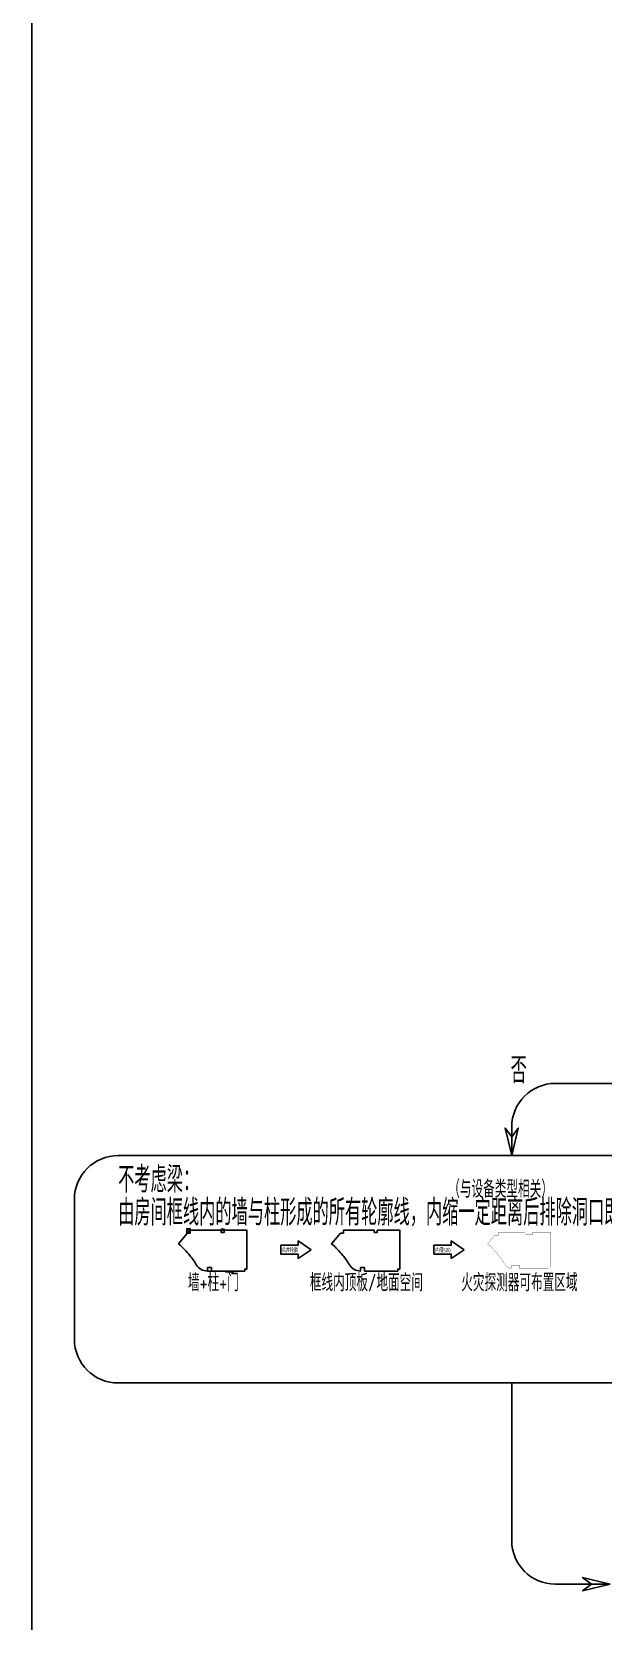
# Model space of a CAD drawing. Header units: millimetres. Extents: x -77018 to 517482, y 243785 to 1580285.
# Drawn here: x -77018 to 53659, y 856313 to 1219743 of the extents above; entities that cross this region are included whole.
import ezdxf
from ezdxf.enums import TextEntityAlignment as Align

# ---------------------------------------------------------------- set-up
doc = ezdxf.new("R2010")
doc.units = ezdxf.units.MM
doc.header["$LTSCALE"] = 1000
for name, color, linetype in [('C-SHET-SHET', 144, 'Continuous'), ('E-UNIV-DIAG', 2, 'Continuous'), ('E-UNIV-NOTE', 6, 'Continuous'), ('可布置区域（吸顶）', 3, 'Continuous'), ('房间框线', 30, 'Continuous'), ('门窗框线', 114, 'Continuous')]:
    doc.layers.add(name, color=color, linetype=linetype)
doc.layers.add('柱子', color=7, linetype='Continuous', plot=False)
doc.styles.add('TH-STYLE3', font='tssdeng.shx', dxfattribs={"width": 0.65, "bigfont": 'tssdchn.shx'})

msp = doc.modelspace()

# ---------------------------------------------------------------- linework, layer by layer
at = {"layer": 'C-SHET-SHET'}
msp.add_lwpolyline([(-77018, 1580284.8), (517482, 1580284.8), (517482, 243784.8), (-77018, 243784.8)], close=True, dxfattribs=at)
at = {"layer": 'E-UNIV-DIAG'}
for points in [[(135232, 979284.8), (42732, 979284.8, 0.41421356), (32732, 969284.8), (32732, 962784.8)], [(55232, 864784.8), (42732, 864784.8, -0.41421356), (32732, 874784.8), (32732, 910784.8)]]:
    msp.add_lwpolyline(points, format="xyb", dxfattribs=at)
for points in [[(32732, 962784.8), (34232, 969061), (32732, 967061), (31232, 969061), (32732, 962784.8)], [(55232, 864784.8), (48955.8, 866284.8), (50955.8, 864784.8), (48955.8, 863284.8), (55232, 864784.8)]]:
    msp.add_lwpolyline(points, dxfattribs=at)
msp.add_lwpolyline([(122732, 910784.8), (-57268, 910784.8, -0.41421356), (-67268, 920784.8), (-67268, 952784.8, -0.41421356), (-57268, 962784.8), (122732, 962784.8, -0.41421356), (132732, 952784.8), (132732, 920784.8, -0.41421356)], format="xyb", close=True, dxfattribs=at)
at = {"layer": 'E-UNIV-NOTE'}
for points in [[(-13105.4, 941268.3), (-16105.4, 943268.3), (-16105.4, 942268.3), (-20074.1, 942268.3), (-20074.1, 940268.3), (-16105.4, 940268.3), (-16105.4, 939268.3), (-13105.4, 941268.3)], [(21894.6, 941268.3), (18894.6, 943268.3), (18894.6, 942268.3), (14925.9, 942268.3), (14925.9, 940268.3), (18894.6, 940268.3), (18894.6, 939268.3), (21894.6, 941268.3)]]:
    msp.add_lwpolyline(points, dxfattribs=at)
at = {"layer": '可布置区域（吸顶）', "const_width": 50}
msp.add_lwpolyline([(41182.2, 936868.3), (34582.2, 936868.3), (34582.2, 937668.3), (32682.2, 937668.3), (32682.2, 936918.3, -0.21071635), (31035, 938083.3, 0.03491174), (29498.3, 940283.7, 0.02370306), (28270.7, 941664.2, 0.0184713), (27246.4, 942637), (28832.2, 944568.3), (29732.2, 944568.3), (29732.2, 945218.3), (35782.2, 945218.3), (35782.2, 944718.4), (37482.2, 944718.4), (37482.2, 945218.3), (41682.2, 945218.3), (41682.2, 937318.3), (41182.2, 937318.3)], format="xyb", close=True, dxfattribs=at)
at = {"layer": '房间框线'}
for points in [[(-40870.5, 945718.3), (-27817.8, 945718.3), (-27817.8, 936818.3), (-28317.8, 936818.3), (-28317.8, 936368.3), (-36821, 936368.3, -0.26355958), (-39393.9, 937826.3, 0.03491174), (-40890.7, 939969.5, 0.02370306), (-42086.8, 941314.6, 0.02495091), (-43450.3, 942576.4)], [(6682.2, 936368.3), (-917.8, 936368.3), (-917.8, 937168.3), (-1817.8, 937168.3), (-1817.8, 936368.3), (-1821, 936368.3, -0.26355958), (-4393.9, 937826.3, 0.03491174), (-5890.7, 939969.5, 0.02370306), (-7086.8, 941314.6, 0.02495091), (-8450.3, 942576.4), (-6404.2, 945068.3), (-5767.8, 945068.3), (-5767.8, 945718.3), (1282.2, 945718.3), (1282.2, 945218.4), (1982.2, 945218.4), (1982.2, 945718.3), (7182.2, 945718.3), (7182.2, 936818.3), (6682.2, 936818.3)]]:
    msp.add_lwpolyline(points, format="xyb", close=True, dxfattribs=at)
at = {"layer": '柱子'}
for points in [[(-40767.8, 945918.3), (-41567.8, 945918.3), (-41567.8, 946068.3), (-40767.8, 946068.3), (-40767.8, 945918.3)], [(-41567.8, 945918.3), (-40767.8, 945918.3), (-40767.8, 945218.3), (-41567.8, 945218.3)], [(-40767.8, 945218.3), (-41567.8, 945218.3), (-41567.8, 945068.3), (-40767.8, 945068.3), (-40767.8, 945218.3)], [(-33717.8, 945918.4), (-33017.8, 945918.4), (-33017.8, 945218.4), (-33717.8, 945218.4)], [(-36817.8, 937168.3), (-35917.8, 937168.3), (-35917.8, 936368.3), (-36817.8, 936368.3)]]:
    msp.add_lwpolyline(points, close=True, dxfattribs=at)
at = {"layer": '门窗框线'}
msp.add_lwpolyline([(-30897.9, 936368.3), (-32697.9, 936368.3), (-32697.9, 936168.3), (-30897.9, 936168.3)], close=True, dxfattribs=at)

# ---------------------------------------------------------------- texts
at = {"layer": 'E-UNIV-NOTE', "style": 'TH-STYLE3', "width": 0.65}
for s, p in [('否', (32486.4, 982284.8)), ('不考虑梁：', (-57268, 957284.8)), ('由房间框线内的墙与柱形成的所有轮廓线，内缩一定距离后排除洞口即为吸顶设备的可布置区域：', (-57268, 949784.8))]:
    msp.add_text(s, height=6000, dxfattribs=at).set_placement(p, align=Align.MIDDLE_LEFT)
at = {"layer": 'E-UNIV-NOTE', "style": 'TH-STYLE3', "width": 0.7}
for s, height, p in [('（与设备类型相关）', 4000, (30188.6, 955333.3)), ('合并轮廓', 1000, (-17995.6, 941268.3)), ('内缩500', 1000, (17004.4, 941268.3)), ('墙+柱+门', 4000, (-35495.6, 933962.6)), ('框线内顶板/地面空间', 4000, (-495.6, 933962.6)), ('火灾探测器可布置区域', 4000, (34504.4, 933962.6))]:
    msp.add_text(s, height=height, dxfattribs=at).set_placement(p, align=Align.MIDDLE)

doc.saveas('drawing.dxf')
